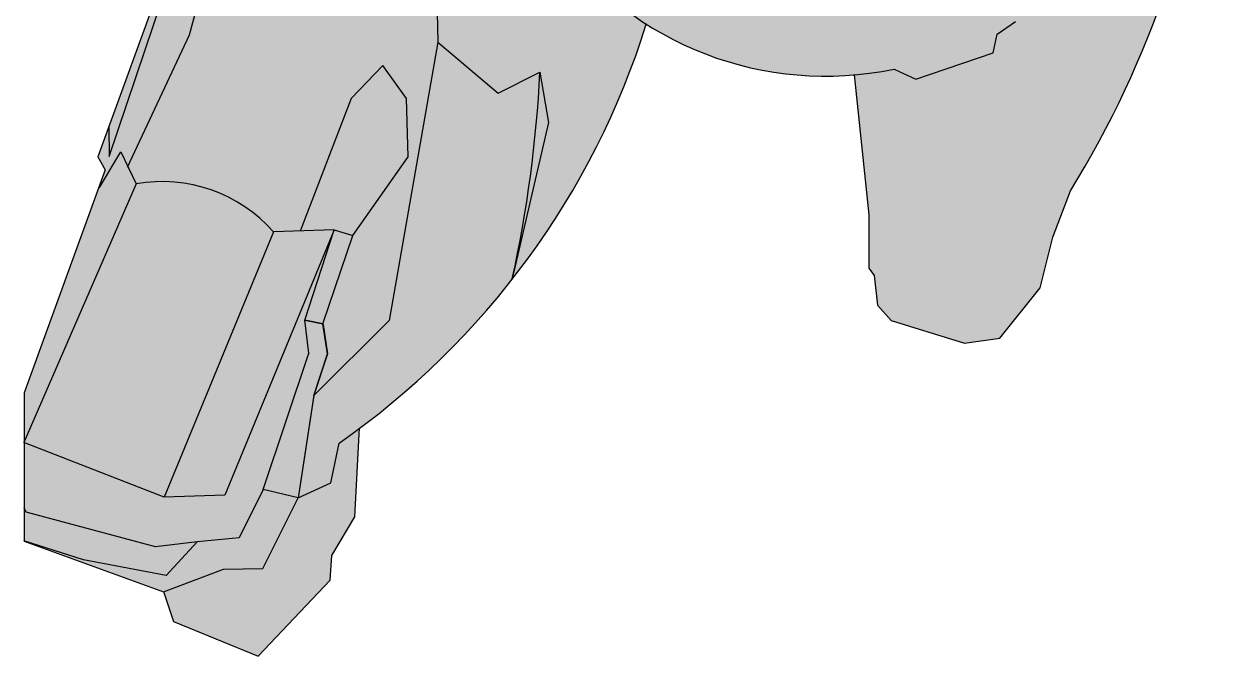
# Model space of a CAD drawing. Header units: inches. Extents: x 17.7 to 32.9, y 22.3 to 43.
# Drawn here: x 17.98 to 26.01, y 22.34 to 26.6 of the extents above; entities that cross this region are included whole.
import ezdxf

# ---------------------------------------------------------------- set-up
doc = ezdxf.new("R2010")
doc.units = ezdxf.units.IN
doc.header["$MEASUREMENT"] = 0

msp = doc.modelspace()

# ---------------------------------------------------------------- hatches: boundary and pattern name
at = {"true_color": 0x520001}
h = msp.add_hatch(color=18, dxfattribs=at)
h.set_gradient(color1=(224, 0, 4), color2=(128, 0, 2), tint=1, name='SPHERICAL')
edge = h.paths.add_edge_path()
edge.add_ellipse((23.5784, 29.1194), major_axis=(-0.8624, -2.7707), ratio=0.8756, start_angle=346.64128, end_angle=379.57771)
edge.add_line((23.5788, 26.2559), (23.5787, 26.2562))
edge.add_line((23.5787, 26.2562), (23.5788, 26.2559))
edge.add_ellipse((23.5784, 29.1194), major_axis=(-0.8624, -2.7707), ratio=0.8756, start_angle=379.57771, end_angle=385.59014, ccw=False)
edge.add_line((23.8484, 26.2944), (23.8485, 26.2947))
edge.add_line((23.8485, 26.2947), (23.8485, 26.2944))
edge.add_line((23.8485, 26.2944), (23.8485, 26.2944))
edge.add_line((23.8485, 26.2944), (23.9946, 26.2272))
edge.add_line((23.9946, 26.2272), (23.9946, 26.2272))
edge.add_line((23.9946, 26.2272), (24.5164, 26.4055))
edge.add_line((24.5164, 26.4055), (24.5164, 26.4055))
edge.add_line((24.5164, 26.4055), (24.5434, 26.5299))
edge.add_line((24.5434, 26.5299), (24.5434, 26.5299))
edge.add_line((24.5434, 26.5299), (24.5434, 26.5299))
edge.add_line((24.5434, 26.5299), (24.5434, 26.5299))
edge.add_line((24.5434, 26.5299), (24.5434, 26.5299))
edge.add_line((24.5434, 26.5299), (24.5434, 26.5299))
edge.add_line((24.5434, 26.5299), (24.5434, 26.5299))
edge.add_line((24.5434, 26.5299), (24.6663, 26.6155))
edge.add_ellipse((23.5784, 29.1194), major_axis=(-0.8624, -2.7707), ratio=0.8756, start_angle=404.56304, end_angle=449.9998)
edge.add_line((25.9557, 28.2209), (25.9555, 28.2212))
edge.add_line((25.9555, 28.2212), (25.9541, 28.2227))
edge.add_ellipse((23.5784, 29.1195), major_axis=(2.426, -0.7552), ratio=0.865865, start_angle=183.50218, end_angle=356.08597, ccw=False)
edge.add_line((21.117, 29.7449), (21.1137, 29.74))
edge.add_ellipse((23.5784, 29.1194), major_axis=(-0.8624, -2.7707), ratio=0.8756, start_angle=270.03693, end_angle=346.64096)
edge.add_line((22.1788, 26.5982), (22.179, 26.5984))
edge.add_line((22.179, 26.5984), (22.1793, 26.5988))
edge.add_line((22.1793, 26.5988), (22.1793, 26.5987))
edge.add_line((22.1793, 26.5987), (22.1793, 26.5988))
edge.add_line((22.1793, 26.5988), (22.1793, 26.5987))
edge.add_line((22.1793, 26.5987), (22.1803, 26.598))
edge.add_line((22.1803, 26.598), (22.1788, 26.5982))
h = msp.add_hatch(color=250)
h.set_gradient(color1=(214, 0, 4), color2=(122, 6, 8), rotation=120, tint=1, name='CYLINDER')
edge = h.paths.add_edge_path()
edge.add_arc((19.3354, 28.9915), 6.7, 328.33747, 344.90643)
edge.add_line((25.8042, 27.2469), (25.56, 26.9164))
edge.add_line((25.56, 26.9164), (25.5012, 26.6893))
edge.add_line((25.5012, 26.6893), (25.3991, 26.6575))
edge.add_line((25.3991, 26.6575), (25.5116, 27.0144))
edge.add_line((25.5116, 27.0144), (25.8159, 27.6687))
edge.add_line((25.8159, 27.6687), (25.9409, 28.1797))
edge.add_ellipse((23.5784, 29.1194), major_axis=(-0.8624, -2.7707), ratio=0.8756, start_angle=404.56304, end_angle=446.14347, ccw=False)
edge.add_line((24.6663, 26.6155), (24.5434, 26.5299))
edge.add_line((24.5434, 26.5299), (24.5164, 26.4055))
edge.add_line((24.5164, 26.4055), (23.9946, 26.2272))
edge.add_line((23.9946, 26.2272), (23.8485, 26.2944))
edge.add_ellipse((23.5784, 29.1194), major_axis=(-0.8624, -2.7707), ratio=0.8756, start_angle=379.57771, end_angle=385.59044, ccw=False)
edge.add_line((23.5788, 26.2559), (23.6779, 25.3119))
edge.add_line((23.6779, 25.3119), (23.6779, 24.9518))
edge.add_line((23.6779, 24.9518), (23.714, 24.9038))
edge.add_line((23.714, 24.9038), (23.7365, 24.7029))
edge.add_line((23.7365, 24.7029), (23.8294, 24.5993))
edge.add_line((23.8294, 24.5993), (24.3231, 24.4463))
edge.add_line((24.3231, 24.4463), (24.5614, 24.4803))
edge.add_line((24.5614, 24.4803), (24.8338, 24.8204))
edge.add_line((24.8338, 24.8204), (24.9189, 25.1605))
edge.add_line((24.9189, 25.1605), (25.0381, 25.4746))
h = msp.add_hatch(color=256)
h.set_gradient(color1=(209, 185, 5), color2=(243, 246, 44), rotation=45, tint=1, name='INVHEMISPHERICAL')
h.paths.add_polyline_path([(19.4544, 27.5081), (19.0341, 27.2196), (18.5567, 25.9081), (18.5589, 25.7055), (19.06, 27.191), (19.4264, 27.4116), (20.626, 27.1031), (20.7654, 26.804), (20.6832, 27.1896)])
h = msp.add_hatch(color=256)
h.set_gradient(color1=(204, 0, 3), color2=(117, 0, 2), rotation=150, tint=1, name='INVCURVED')
h.paths.add_polyline_path([(20.1904, 26.0964), (20.4032, 26.3196), (20.5628, 26.0964), (20.5735, 25.7032), (20.2011, 25.1717), (19.9989, 24.5766), (20.0308, 24.3746), (19.939, 24.0956), (19.9388, 24.0945), (20.4448, 24.5999), (20.7744, 26.4762), (20.7654, 26.804), (20.626, 27.1031), (19.4264, 27.4116), (19.06, 27.191), (18.8957, 26.704), (19.1812, 26.8249), (19.0992, 26.5264), (18.6847, 25.6371), (18.7409, 25.521, -0.26189), (19.6661, 25.1969), (19.8454, 25.2027)])
h = msp.add_hatch(color=256)
h.set_gradient(color1=(204, 0, 3), color2=(117, 0, 2), rotation=75, tint=1, name='INVCYLINDER')
edge = h.paths.add_edge_path()
edge.add_ellipse((23.5784, 29.1194), major_axis=(-0.8624, -2.7707), ratio=0.8756, start_angle=333.47206, end_angle=346.64108, ccw=False)
edge.add_line((21.7232, 26.9777), (21.1541, 26.6969))
edge.add_line((21.1541, 26.6969), (20.7654, 26.804))
edge.add_line((20.7654, 26.804), (20.7744, 26.4762))
edge.add_line((20.7744, 26.4762), (21.1808, 26.133))
edge.add_line((21.1808, 26.133), (21.4616, 26.2732))
edge.add_line((21.4616, 26.2732), (21.5194, 25.935))
edge.add_line((21.5194, 25.935), (21.2756, 24.8816))
edge.add_line((21.2756, 24.8816), (21.276, 24.8788))
edge.add_arc((16.9991, 28.2211), 5.428, 321.99379, 342.60364)
h = msp.add_hatch(color=256)
h.set_gradient(color1=(209, 185, 5), color2=(243, 246, 44), rotation=45, tint=1, name='INVHEMISPHERICAL')
h.paths.add_polyline_path([(20.5735, 25.7032), (20.5628, 26.0964), (20.4032, 26.3196), (20.1904, 26.0964), (19.8454, 25.2027), (20.0759, 25.2101), (20.2011, 25.1717)])
h.paths.add_polyline_path([(19.0992, 26.5264), (19.1812, 26.8249), (18.8957, 26.704), (18.5589, 25.7055), (18.5567, 25.9081), (18.482, 25.7027), (18.532, 25.6161), (18.4849, 25.4868), (18.4934, 25.496), (18.6368, 25.7361), (18.6847, 25.6371)])
h = msp.add_hatch(color=256)
h.set_gradient(color1=(204, 0, 3), color2=(117, 0, 2), rotation=75, tint=1, name='CYLINDER')
h.paths.add_polyline_path([(21.4616, 26.2732), (21.1808, 26.133), (20.7744, 26.4762), (20.7744, 26.4762), (20.4448, 24.5999), (19.9388, 24.0945), (19.8326, 23.4048), (20.0529, 23.5056), (20.108, 23.7716, 0.074418), (21.2745, 24.8768), (21.2755, 24.8813, 0.041867)])
h = msp.add_hatch(color=256)
h.set_gradient(color1=(153, 0, 3), color2=(77, 0, 1), rotation=150, tint=1, name='SPHERICAL')
h.paths.add_polyline_path([(21.5194, 25.935), (21.4616, 26.2732, -0.041857), (21.2756, 24.8816), (21.2756, 24.8816)])
h = msp.add_hatch(color=256)
h.set_gradient(color1=(194, 194, 194), color2=(87, 87, 87), rotation=75, tint=1, name='HEMISPHERICAL')
h.paths.add_polyline_path([(18.7409, 25.521), (18.6368, 25.7361), (18.4934, 25.496), (18.4849, 25.4868), (17.9847, 24.1126), (17.9847, 23.7785)])
h = msp.add_hatch(color=256)
h.set_gradient(color1=(194, 194, 194), color2=(87, 87, 87), rotation=165, tint=1, name='INVCYLINDER')
h.paths.add_polyline_path([(19.6661, 25.1969, 0.26189), (18.7409, 25.521), (17.9847, 23.7785), (17.9847, 23.7757), (18.9271, 23.4084), (18.9284, 23.4085)])
h = msp.add_hatch(color=256)
h.set_gradient(color1=(194, 194, 194), color2=(87, 87, 87), rotation=90, tint=1, name='INVCURVED')
h.paths.add_polyline_path([(19.5968, 23.4609), (19.904, 24.3783), (19.8776, 24.6028), (20.0759, 25.2101), (19.3388, 23.4217), (18.9284, 23.4085), (18.9282, 23.408), (17.9847, 23.7757), (17.9847, 23.3368), (17.9995, 23.3062), (18.8714, 23.0725), (19.1514, 23.1076), (19.4339, 23.1345)])
h = msp.add_hatch(color=256)
h.set_gradient(color1=(194, 194, 194), color2=(87, 87, 87), rotation=90, tint=1, name='INVCURVED')
h.paths.add_polyline_path([(20.0759, 25.2101), (19.6661, 25.1969), (18.9284, 23.4085), (19.3388, 23.4217)])
h = msp.add_hatch(color=256)
h.set_gradient(color1=(153, 0, 3), color2=(77, 0, 1), rotation=150, tint=1, name='SPHERICAL')
h.paths.add_polyline_path([(20.2011, 25.1717), (20.0759, 25.2101), (19.8776, 24.6028), (19.9989, 24.5766)])
h = msp.add_hatch(color=18, dxfattribs=at)
h.set_gradient(color1=(224, 0, 4), color2=(128, 0, 2), tint=1, name='SPHERICAL')
h.paths.add_polyline_path([(19.9388, 24.0944), (19.9384, 24.0943), (19.9388, 24.095), (20.0307, 24.3743), (20.0176, 24.458), (19.9995, 24.5729), (19.9988, 24.5743), (19.9979, 24.5745), (19.9975, 24.5766), (19.8776, 24.6028), (19.8776, 24.6028), (19.8776, 24.6028), (19.904, 24.3787), (19.9042, 24.3789), (19.9041, 24.3784), (19.9042, 24.3784), (19.904, 24.3782), (19.5975, 23.4631), (19.5988, 23.4604), (19.8324, 23.4048), (19.8326, 23.4049)])
h = msp.add_hatch(color=256)
h.set_gradient(color1=(153, 0, 3), color2=(77, 0, 1), rotation=150, tint=1, name='SPHERICAL')
h.paths.add_polyline_path([(20.0479, 22.8486), (20.0583, 23.0151), (20.2146, 23.2753), (20.2466, 23.8717, -0.007877), (20.108, 23.7716), (20.0529, 23.5056), (19.8326, 23.4048), (19.5939, 22.9279), (19.3286, 22.9219), (18.9241, 22.7705), (18.9924, 22.57), (19.5624, 22.3358)])
h = msp.add_hatch(color=256)
h.set_gradient(color1=(204, 0, 3), color2=(117, 0, 2), rotation=150, tint=1, name='SPHERICAL')
h.paths.add_polyline_path([(19.8326, 23.4048), (19.5968, 23.4609), (19.4339, 23.1345), (19.1514, 23.1076), (18.9429, 22.8792), (18.3847, 22.9867), (17.9847, 23.1127), (17.9847, 23.1126), (18.9244, 22.7706), (19.3286, 22.9219), (19.5939, 22.9279)])
h = msp.add_hatch(color=256)
h.set_gradient(color1=(204, 0, 3), color2=(117, 0, 2), rotation=150, tint=1, name='CYLINDER')
h.paths.add_polyline_path([(19.1514, 23.1076), (18.8714, 23.0725), (17.9995, 23.3062), (17.9847, 23.3368), (17.9847, 23.1127), (18.3847, 22.9867), (18.9429, 22.8792)])

# ---------------------------------------------------------------- linework, layer by layer
for p, q in [((19.337, 28.052), (18.482, 25.7027)), ((18.5589, 25.7055), (19.06, 27.191)), ((19.0992, 26.5264), (19.1812, 26.8249)), ((20.7654, 26.804), (20.7744, 26.4762)), ((22.1788, 26.5982), (22.1787, 26.5982)), ((22.1788, 26.5982), (22.1793, 26.5988)), ((22.1788, 26.5982), (22.1793, 26.5988)), ((22.1793, 26.5988), (22.1788, 26.5982)), ((22.1788, 26.5982), (22.1793, 26.5988)), ((22.1788, 26.5986), (22.1788, 26.5982)), ((22.1793, 26.5988), (22.1807, 26.5977)), ((24.5434, 26.5299), (24.6663, 26.6155)), ((18.6826, 25.6326), (19.0992, 26.5264)), ((20.7744, 26.4762), (20.4448, 24.5999)), ((20.7744, 26.4762), (21.1808, 26.133)), ((20.7744, 26.4762), (20.7744, 26.4762)), ((24.5164, 26.4055), (24.5434, 26.5299)), ((24.5434, 26.5299), (24.5434, 26.5299)), ((24.5434, 26.5299), (24.5434, 26.5299)), ((24.5434, 26.5299), (24.5434, 26.5299)), ((24.5434, 26.5299), (24.5434, 26.5299)), ((24.5434, 26.5299), (24.5434, 26.5299)), ((24.5434, 26.5299), (24.5434, 26.5299)), ((24.5434, 26.5299), (24.5434, 26.5299)), ((23.9946, 26.2272), (24.5164, 26.4055)), ((24.5164, 26.4055), (24.5164, 26.4055)), ((24.5164, 26.4055), (24.5164, 26.4055)), ((24.5164, 26.4055), (24.5164, 26.4055)), ((24.5164, 26.4055), (24.5164, 26.4055)), ((24.5164, 26.4055), (24.5164, 26.4055)), ((20.4032, 26.3196), (20.1904, 26.0964)), ((20.5628, 26.0964), (20.4032, 26.3196)), ((21.1808, 26.133), (21.4616, 26.2732)), ((21.4616, 26.2732), (21.5194, 25.935)), ((23.5787, 26.2561), (23.5784, 26.2579)), ((23.5787, 26.2563), (23.6779, 25.3119)), ((23.8484, 26.2944), (23.8485, 26.2944)), ((23.8485, 26.2944), (23.8484, 26.2944)), ((23.8484, 26.2944), (23.8484, 26.2944)), ((23.8484, 26.2944), (23.8484, 26.2944)), ((23.8484, 26.2944), (23.8484, 26.2944)), ((23.8484, 26.2944), (23.8484, 26.2944)), ((23.8485, 26.2944), (23.9946, 26.2272)), ((23.8485, 26.2944), (23.8485, 26.2944)), ((23.8485, 26.2944), (23.8485, 26.2944)), ((23.8485, 26.2944), (23.8485, 26.2944)), ((23.8485, 26.2944), (23.8485, 26.2944)), ((23.9946, 26.2272), (23.9946, 26.2272)), ((23.9946, 26.2272), (23.9946, 26.2272)), ((23.9946, 26.2272), (23.9946, 26.2272)), ((23.9946, 26.2272), (23.9946, 26.2272)), ((23.9946, 26.2272), (23.9946, 26.2272)), ((23.9946, 26.2272), (23.9946, 26.2272)), ((23.9946, 26.2272), (23.9946, 26.2272)), ((23.9946, 26.2272), (23.9946, 26.2272)), ((23.9946, 26.2272), (23.9946, 26.2272)), ((23.9946, 26.2272), (23.9946, 26.2272)), ((23.9946, 26.2272), (23.9946, 26.2272)), ((23.9946, 26.2272), (23.9946, 26.2272)), ((23.9946, 26.2272), (23.9946, 26.2272)), ((23.9946, 26.2272), (23.9946, 26.2272)), ((23.9946, 26.2272), (23.9946, 26.2272)), ((23.9946, 26.2272), (23.9946, 26.2272)), ((23.9946, 26.2272), (23.9946, 26.2272)), ((23.9946, 26.2272), (23.9946, 26.2272)), ((23.9946, 26.2272), (23.9946, 26.2272)), ((23.9946, 26.2272), (23.9946, 26.2272)), ((23.9946, 26.2272), (23.9946, 26.2272)), ((23.9946, 26.2272), (23.9946, 26.2272)), ((23.9946, 26.2272), (23.9946, 26.2272)), ((23.9946, 26.2272), (23.9946, 26.2272)), ((20.1904, 26.0964), (19.8453, 25.2024)), ((20.5735, 25.7032), (20.5628, 26.0964)), ((21.5194, 25.935), (21.2755, 24.8813)), ((18.5567, 25.9096), (18.5589, 25.7055)), ((18.482, 25.7027), (18.532, 25.6161)), ((18.4933, 25.4959), (18.6368, 25.7361)), ((18.6368, 25.7361), (18.7409, 25.521)), ((20.2011, 25.1717), (20.5735, 25.7032)), ((18.532, 25.6161), (17.9847, 24.1126)), ((18.7409, 25.521), (17.9837, 23.7761)), ((18.4935, 25.4961), (18.4848, 25.4867)), ((24.9189, 25.1605), (25.0381, 25.4746)), ((23.6779, 25.3119), (23.6779, 24.9518)), ((19.6661, 25.1969), (18.9282, 23.408)), ((20.0759, 25.2101), (19.3388, 23.4217)), ((20.0759, 25.2101), (19.6661, 25.1969)), ((19.8776, 24.6028), (20.0759, 25.2101)), ((20.0759, 25.2101), (20.2011, 25.1717)), ((19.9989, 24.5766), (20.2011, 25.1717)), ((24.8338, 24.8204), (24.9189, 25.1605)), ((23.6779, 24.9518), (23.714, 24.9038)), ((21.2755, 24.8821), (21.2761, 24.8785)), ((23.714, 24.9038), (23.7365, 24.7029)), ((24.5614, 24.4803), (24.8338, 24.8204)), ((23.7365, 24.7029), (23.8294, 24.5993)), ((19.904, 24.3783), (19.8776, 24.6028)), ((19.9989, 24.5766), (19.8776, 24.6028)), ((19.8776, 24.6028), (19.8776, 24.6028)), ((19.8776, 24.6028), (19.8776, 24.6028)), ((19.8776, 24.6028), (19.9995, 24.5762)), ((19.904, 24.3783), (19.8776, 24.6028)), ((19.8776, 24.6028), (19.8776, 24.6028)), ((20.4448, 24.5999), (19.9388, 24.0945)), ((19.9973, 24.5779), (19.9977, 24.5759)), ((19.9977, 24.5759), (19.9999, 24.5769)), ((19.9995, 24.5762), (19.9977, 24.5767)), ((19.9977, 24.5767), (19.9998, 24.5724)), ((19.9999, 24.5769), (19.9983, 24.5744)), ((19.9983, 24.5744), (20.0004, 24.5741)), ((19.9988, 24.5774), (19.9994, 24.5755)), ((20.0308, 24.3746), (19.9989, 24.5766)), ((19.9989, 24.5766), (19.9989, 24.5766)), ((19.9989, 24.5766), (19.9989, 24.5766)), ((19.9989, 24.5766), (19.9989, 24.5766)), ((19.9989, 24.5766), (19.9989, 24.5766)), ((19.9989, 24.5766), (19.9989, 24.5766)), ((19.9989, 24.5766), (19.9989, 24.5766)), ((20.0004, 24.5741), (19.999, 24.573)), ((19.9998, 24.5724), (20.0306, 24.3749)), ((23.8294, 24.5993), (24.3231, 24.4463)), ((24.3231, 24.4463), (24.5614, 24.4803)), ((19.5968, 23.4609), (19.904, 24.3783)), ((19.5968, 23.4609), (19.904, 24.3783)), ((19.9042, 24.3788), (19.9038, 24.3785)), ((19.9038, 24.3785), (19.9042, 24.3784)), ((19.9042, 24.3784), (19.9038, 24.3781)), ((19.9386, 24.0945), (20.0308, 24.3746)), ((20.0306, 24.3749), (19.9389, 24.0956)), ((20.0308, 24.3746), (20.0308, 24.3746)), ((20.0308, 24.3746), (20.0308, 24.3746)), ((20.0308, 24.3746), (20.0308, 24.3746)), ((20.0308, 24.3746), (20.0308, 24.3746)), ((20.0308, 24.3746), (20.0308, 24.3746)), ((20.0308, 24.3746), (20.0308, 24.3746)), ((20.0308, 24.3746), (20.0308, 24.3746)), ((20.0308, 24.3746), (20.0308, 24.3746)), ((20.0308, 24.3746), (20.0308, 24.3746)), ((20.0308, 24.3746), (20.0308, 24.3746)), ((20.0308, 24.3746), (20.0308, 24.3746)), ((20.0308, 24.3746), (20.0308, 24.3746)), ((20.0308, 24.3746), (20.0308, 24.3746)), ((17.9847, 24.1126), (17.9847, 23.1126)), ((19.9389, 24.0956), (19.8326, 23.4048)), ((19.9388, 24.0945), (19.8326, 23.4048)), ((19.9385, 24.0947), (19.9389, 24.0944)), ((19.9387, 24.0947), (19.9386, 24.0946)), ((19.9386, 24.0946), (19.9386, 24.0945)), ((19.9386, 24.0945), (19.9388, 24.0945)), ((19.9387, 24.0949), (19.939, 24.0954)), ((19.9389, 24.0944), (19.9387, 24.0949)), ((19.9388, 24.0945), (19.9387, 24.0944)), ((19.9387, 24.0944), (19.9388, 24.0944)), ((19.939, 24.0957), (19.9388, 24.0945)), ((19.9388, 24.0945), (19.9388, 24.0945)), ((19.939, 24.0954), (19.9389, 24.0956)), ((20.2146, 23.2753), (20.2468, 23.8751)), ((18.9282, 23.408), (17.9837, 23.7761)), ((20.0529, 23.5056), (20.108, 23.7716)), ((19.5968, 23.4609), (19.4339, 23.1345)), ((19.5945, 23.4597), (19.5979, 23.4594)), ((19.5963, 23.4607), (19.5982, 23.4618)), ((19.5979, 23.4594), (19.5963, 23.4607)), ((19.5968, 23.461), (19.5969, 23.4608)), ((19.8326, 23.4048), (19.5968, 23.4609)), ((19.5968, 23.4609), (19.5968, 23.4609)), ((19.5968, 23.4609), (19.5968, 23.4609)), ((19.8326, 23.4048), (19.5968, 23.4609)), ((19.5971, 23.4639), (19.5984, 23.4642)), ((19.5982, 23.4618), (19.5971, 23.4639)), ((19.8326, 23.4048), (20.0529, 23.5056)), ((19.3388, 23.4217), (18.929, 23.4085)), ((19.5939, 22.9279), (19.8326, 23.4048)), ((19.8324, 23.4048), (19.8327, 23.4049)), ((19.8326, 23.4048), (19.8326, 23.4048)), ((17.9995, 23.3062), (17.9846, 23.3371)), ((18.8714, 23.0725), (17.9995, 23.3062)), ((20.0583, 23.0151), (20.2146, 23.2753)), ((18.3847, 22.9867), (17.9833, 23.1132)), ((17.9847, 23.1126), (18.9244, 22.7706)), ((19.1514, 23.1076), (18.8714, 23.0725)), ((19.1514, 23.1076), (18.9429, 22.8792)), ((19.4339, 23.1345), (19.1514, 23.1076)), ((18.9429, 22.8792), (18.3847, 22.9867)), ((20.0479, 22.8486), (20.0583, 23.0151)), ((18.9244, 22.7706), (19.3286, 22.9219)), ((19.3286, 22.9219), (19.5939, 22.9279)), ((19.5624, 22.3358), (20.0479, 22.8486)), ((18.9238, 22.7715), (18.9924, 22.57)), ((18.9924, 22.57), (19.5624, 22.3358))]:
    msp.add_line(p, q)
for centre, radius, start, end in [((19.3354, 28.9915), 6.7, 328.33747, 354.64289), ((16.9991, 28.2211), 5.428, 304.94291, 342.60388), ((13.0718, 26.6865), 8.4, 347.58974, 357.17946), ((18.9153, 24.5363), 1, 41.34327, 100.04575)]:
    msp.add_arc(centre, radius, start, end)
msp.add_ellipse((23.5784, 29.1194), major_axis=(-0.8624, -2.7707), ratio=0.8756, start_param=4.713033, end_param=6.729823)

doc.saveas('drawing.dxf')
